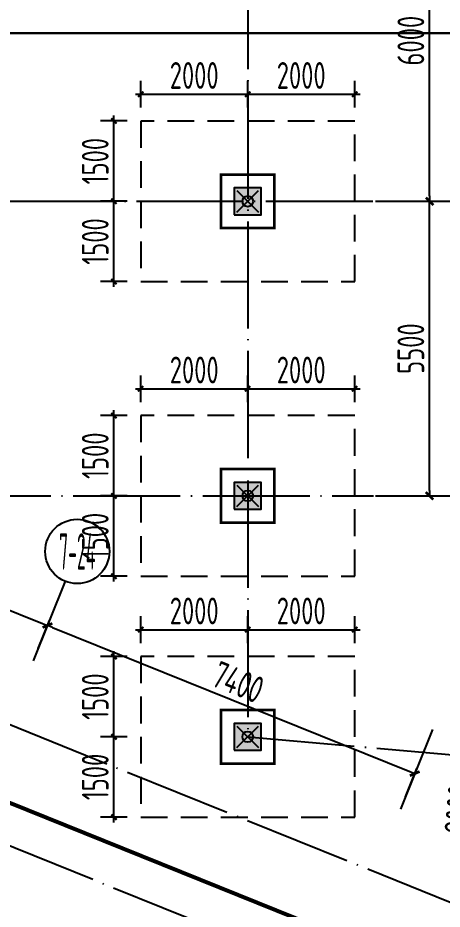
# Model space of a CAD drawing. Extents: x -57409 to 252654, y -8259 to 229119.
# Drawn here: x 114181 to 122113, y 60645 to 77289 of the extents above; entities that cross this region are included whole.
import ezdxf
from ezdxf.enums import TextEntityAlignment as Align

# ---------------------------------------------------------------- set-up
doc = ezdxf.new("R2010")
doc.units = 0
doc.header["$LTSCALE"] = 100
doc.header["$PDMODE"] = 35
doc.header["$PDSIZE"] = 200
doc.linetypes.add('DASHED', pattern=[0.75, 0.5, -0.25])
doc.linetypes.add('DOTE', pattern=[2.42, 2, -0.2, 0.02, -0.2])
doc.layers.get('0').update_dxf_attribs({"linetype": 'CONTINUOUS'})
doc.layers.get('Defpoints').update_dxf_attribs({"linetype": 'CONTINUOUS'})
for name, color, linetype in [('B-TEXT', 3, 'CONTINUOUS'), ('codim', 7, 'CONTINUOUS'), ('COLU', 7, 'CONTINUOUS'), ('CT', 2, 'CONTINUOUS'), ('dote', 253, 'DOTE'), ('h填实-柱墙', 254, 'CONTINUOUS'), ('Z-AXIS', 3, 'CONTINUOUS'), ('z柱下板带', 140, 'CONTINUOUS')]:
    doc.layers.add(name, color=color, linetype=linetype)
doc.layers.add('重心计算', color=7, linetype='CONTINUOUS', plot=False)
doc.styles.add('_TCH_AXIS', font='tssdeng.shx', dxfattribs={"width": 0.7, "bigfont": 'tssdchn.shx'})
doc.styles.add('COMPLEX', font='tssdeng.shx', dxfattribs={"width": 0.7, "bigfont": 'tssdchn.shx'})
doc.styles.add('Jgcad-DIM', font='tssdeng.shx', dxfattribs={"width": 0.7, "bigfont": 'tssdchn.shx'})
doc.styles.add('TSSD_Dimension', font='tssdeng.shx', dxfattribs={"width": 0.7})
doc.dimstyles.new('TSSD_100_100$0', dxfattribs={"dimtxt": 300, "dimasz": 100, "dimexe": 100, "dimexo": 250, "dimgap": 100, "dimtad": 1, "dimdec": 0, "dimzin": 0, "dimdsep": 46, "dimtxsty": 'TSSD_Dimension', "dimblk": '_tsdbk', "dimblk1": '_tsdbk', "dimblk2": '_tsdbk', "dimsah": 1, "dimcen": 0, "dimdle": 100, "dimclrt": 7, "dimadec": 0, "dimazin": 0, "dimtfac": 1, "dimtdec": 0, "dimtix": 1, "dimtmove": 2, "dimatfit": 3, "dimldrblk": '_tsdbk', "dimfxl": 1, "dimtolj": 1, "dimtzin": 0, "dimarcsym": 0})

# ---------------------------------------------------------------- blocks, each defined once
blk = doc.blocks.new('_tsdbk')
blk.add_line((-1, 0), (0, 0))
at = {"const_width": 0.5}
blk.add_lwpolyline([(-0.7, -0.7), (0.7, 0.7)], dxfattribs=at)
blk = doc.blocks.new('*D143')
at = {"layer": 'Defpoints', "color": 0}
for p in [(111685, 66401), (114735, 65943), (114468, 65279)]:
    blk.add_point(p, dxfattribs=at)
at = {"layer": 'Z-AXIS', "color": 0, "lineweight": -2}
for p, q in [((111779, 66633), (111990, 67157)), ((112046, 67027), (114643, 65980)), ((114561, 65511), (114773, 66036))]:
    blk.add_line(p, q, dxfattribs=at)
at = {"layer": 'Z-AXIS', "color": 0, "lineweight": -2, "xscale": 100, "yscale": 100, "zscale": 100}
for p, rotation in [((111953, 67065), 158.0453799566687), ((114735, 65943), 338.0453799566687)]:
    blk.add_blockref('_tsdbk', p, dxfattribs=dict(at, rotation=rotation))
at = {"layer": 'Z-AXIS', "color": 7, "insert": (113475, 66828), "char_height": 500, "attachment_point": 5, "rotation": 338.0454, "style": 'TSSD_Dimension'}
blk.add_mtext('\\A1;3000', dxfattribs=at)
blk = doc.blocks.new('*D144')
at = {"layer": 'Defpoints', "color": 0}
for p in [(114468, 65279), (121599, 63176), (121331, 62513)]:
    blk.add_point(p, dxfattribs=at)
at = {"layer": 'Z-AXIS', "color": 0, "lineweight": -2}
for p, q in [((114561, 65511), (114773, 66036)), ((114828, 65906), (121506, 63214)), ((121425, 62744), (121636, 63269))]:
    blk.add_line(p, q, dxfattribs=at)
at = {"layer": 'Z-AXIS', "color": 0, "lineweight": -2, "xscale": 100, "yscale": 100, "zscale": 100}
for p, rotation in [((114735, 65943), 158.0453799566687), ((121599, 63176), 338.0453799566687)]:
    blk.add_blockref('_tsdbk', p, dxfattribs=dict(at, rotation=rotation))
at = {"layer": 'Z-AXIS', "color": 7, "insert": (118298, 64884), "char_height": 500, "attachment_point": 5, "rotation": 338.0454, "style": 'TSSD_Dimension'}
blk.add_mtext('\\A1;7400', dxfattribs=at)
blk = doc.blocks.new('_AXISO')
blk.add_circle((0, 0), 0.5)
at = {"layer": 'B-TEXT', "style": 'COMPLEX', "width": 1.450893}
blk.add_attdef('A', text='', height=0.56, dxfattribs=at).set_placement((0.249375, -0.28), (0.749375, -0.28), align=Align.FIT)
blk = doc.blocks.new('*D215')
at = {"layer": 'Defpoints', "color": 0}
for p in [(120616, 73863), (121877, 73863), (120616, 68363)]:
    blk.add_point(p, dxfattribs=at)
at = {"layer": 'Z-AXIS', "color": 0, "lineweight": -2}
for p, q in [((120866, 73863), (121977, 73863)), ((121877, 68463), (121877, 73763)), ((120866, 68363), (121977, 68363))]:
    blk.add_line(p, q, dxfattribs=at)
at = {"layer": 'Z-AXIS', "color": 0, "lineweight": -2, "xscale": 100, "yscale": 100, "zscale": 100}
for p, rotation in [((121877, 73863), 90), ((121877, 68363), 270)]:
    blk.add_blockref('_tsdbk', p, dxfattribs=dict(at, rotation=rotation))
at = {"layer": 'Z-AXIS', "color": 7, "insert": (121527, 71113), "char_height": 500, "attachment_point": 5, "rotation": 90, "style": 'TSSD_Dimension'}
blk.add_mtext('\\A1;5500', dxfattribs=at)
blk = doc.blocks.new('*D216')
at = {"layer": 'Defpoints', "color": 0}
for p in [(120616, 79863), (121877, 79863), (120616, 73863)]:
    blk.add_point(p, dxfattribs=at)
at = {"layer": 'Z-AXIS', "color": 0, "lineweight": -2}
for p, q in [((120866, 79863), (121977, 79863)), ((121877, 73963), (121877, 79763)), ((120866, 73863), (121977, 73863))]:
    blk.add_line(p, q, dxfattribs=at)
at = {"layer": 'Z-AXIS', "color": 0, "lineweight": -2, "xscale": 100, "yscale": 100, "zscale": 100}
for p, rotation in [((121877, 79863), 90), ((121877, 73863), 270)]:
    blk.add_blockref('_tsdbk', p, dxfattribs=dict(at, rotation=rotation))
at = {"layer": 'Z-AXIS', "color": 7, "insert": (121527, 76863), "char_height": 500, "attachment_point": 5, "rotation": 90, "style": 'TSSD_Dimension'}
blk.add_mtext('\\A1;6000', dxfattribs=at)
blk = doc.blocks.new('_ArchTick')
at = {"color": 0, "linetype": 'ByBlock', "const_width": 0.4}
blk.add_lwpolyline([(-0.5, -0.5), (0.5, 0.5)], dxfattribs=at)
blk = doc.blocks.new('*D2531')
at = {"layer": 'codim', "color": 0, "lineweight": -2}
blk.add_line((115978, 62264), (115978, 63964), dxfattribs=at)
at = {"layer": 'codim', "color": 7, "lineweight": -2}
for p, q in [((116228, 63864), (115728, 63864)), ((116228, 62364), (115728, 62364))]:
    blk.add_line(p, q, dxfattribs=at)
at = {"layer": 'Defpoints', "color": 0}
for p in [(115978, 63864), (116478, 63864), (116478, 62364)]:
    blk.add_point(p, dxfattribs=at)
at = {"layer": 'codim', "color": 0, "lineweight": -2, "xscale": 100, "yscale": 100, "zscale": 100}
for p, rotation in [((115978, 63864), 90), ((115978, 62364), 270)]:
    blk.add_blockref('_ArchTick', p, dxfattribs=dict(at, rotation=rotation))
at = {"layer": 'codim', "color": 1, "insert": (115628, 63114), "char_height": 500, "attachment_point": 5, "rotation": 90, "style": 'Jgcad-DIM'}
blk.add_mtext('\\A1;1500', dxfattribs=at)
blk = doc.blocks.new('*D2532')
at = {"layer": 'codim', "color": 0, "lineweight": -2}
blk.add_line((115978, 63764), (115978, 65464), dxfattribs=at)
at = {"layer": 'codim', "color": 7, "lineweight": -2}
for p, q in [((116228, 65364), (115728, 65364)), ((116228, 63864), (115728, 63864))]:
    blk.add_line(p, q, dxfattribs=at)
at = {"layer": 'Defpoints', "color": 0}
for p in [(115978, 65364), (116478, 65364), (116478, 63864)]:
    blk.add_point(p, dxfattribs=at)
at = {"layer": 'codim', "color": 0, "lineweight": -2, "xscale": 100, "yscale": 100, "zscale": 100}
for p, rotation in [((115978, 65364), 90), ((115978, 63864), 270)]:
    blk.add_blockref('_ArchTick', p, dxfattribs=dict(at, rotation=rotation))
at = {"layer": 'codim', "color": 1, "insert": (115628, 64614), "char_height": 500, "attachment_point": 5, "rotation": 90, "style": 'Jgcad-DIM'}
blk.add_mtext('\\A1;1500', dxfattribs=at)
blk = doc.blocks.new('*D2533')
at = {"layer": 'codim', "color": 7, "lineweight": -2}
for p, q in [((116478, 65614), (116478, 66114)), ((118478, 65614), (118478, 66114))]:
    blk.add_line(p, q, dxfattribs=at)
at = {"layer": 'codim', "color": 0, "lineweight": -2}
blk.add_line((116378, 65864), (118578, 65864), dxfattribs=at)
at = {"layer": 'Defpoints', "color": 0}
for p in [(118478, 65864), (116478, 65364), (118478, 65364)]:
    blk.add_point(p, dxfattribs=at)
at = {"layer": 'codim', "color": 0, "lineweight": -2, "xscale": 100, "yscale": 100, "zscale": 100, "rotation": 180}
blk.add_blockref('_ArchTick', (116478, 65864), dxfattribs=at)
at = {"layer": 'codim', "color": 0, "lineweight": -2, "xscale": 100, "yscale": 100, "zscale": 100}
blk.add_blockref('_ArchTick', (118478, 65864), dxfattribs=at)
at = {"layer": 'codim', "color": 1, "insert": (117478, 66214), "char_height": 500, "attachment_point": 5, "style": 'Jgcad-DIM'}
blk.add_mtext('\\A1;2000', dxfattribs=at)
blk = doc.blocks.new('*D2534')
at = {"layer": 'codim', "color": 7, "lineweight": -2}
for p, q in [((118478, 65614), (118478, 66114)), ((120478, 65614), (120478, 66114))]:
    blk.add_line(p, q, dxfattribs=at)
at = {"layer": 'codim', "color": 0, "lineweight": -2}
blk.add_line((118378, 65864), (120578, 65864), dxfattribs=at)
at = {"layer": 'Defpoints', "color": 0}
for p in [(120478, 65864), (118478, 65364), (120478, 65364)]:
    blk.add_point(p, dxfattribs=at)
at = {"layer": 'codim', "color": 0, "lineweight": -2, "xscale": 100, "yscale": 100, "zscale": 100, "rotation": 180}
blk.add_blockref('_ArchTick', (118478, 65864), dxfattribs=at)
at = {"layer": 'codim', "color": 0, "lineweight": -2, "xscale": 100, "yscale": 100, "zscale": 100}
blk.add_blockref('_ArchTick', (120478, 65864), dxfattribs=at)
at = {"layer": 'codim', "color": 1, "insert": (119478, 66214), "char_height": 500, "attachment_point": 5, "style": 'Jgcad-DIM'}
blk.add_mtext('\\A1;2000', dxfattribs=at)
blk = doc.blocks.new('*D2539')
at = {"layer": 'codim', "color": 0, "lineweight": -2}
blk.add_line((115978, 66763), (115978, 68463), dxfattribs=at)
at = {"layer": 'codim', "color": 7, "lineweight": -2}
for p, q in [((116228, 68363), (115728, 68363)), ((116228, 66863), (115728, 66863))]:
    blk.add_line(p, q, dxfattribs=at)
at = {"layer": 'Defpoints', "color": 0}
for p in [(115978, 68363), (116478, 68363), (116478, 66863)]:
    blk.add_point(p, dxfattribs=at)
at = {"layer": 'codim', "color": 0, "lineweight": -2, "xscale": 100, "yscale": 100, "zscale": 100}
for p, rotation in [((115978, 68363), 90), ((115978, 66863), 270)]:
    blk.add_blockref('_ArchTick', p, dxfattribs=dict(at, rotation=rotation))
at = {"layer": 'codim', "color": 1, "insert": (115628, 67613), "char_height": 500, "attachment_point": 5, "rotation": 90, "style": 'Jgcad-DIM'}
blk.add_mtext('\\A1;1500', dxfattribs=at)
blk = doc.blocks.new('*D2640')
at = {"layer": 'codim', "color": 0, "lineweight": -2}
blk.add_line((115978, 68263), (115978, 69963), dxfattribs=at)
at = {"layer": 'codim', "color": 7, "lineweight": -2}
for p, q in [((116228, 69863), (115728, 69863)), ((116228, 68363), (115728, 68363))]:
    blk.add_line(p, q, dxfattribs=at)
at = {"layer": 'Defpoints', "color": 0}
for p in [(115978, 69863), (116478, 69863), (116478, 68363)]:
    blk.add_point(p, dxfattribs=at)
at = {"layer": 'codim', "color": 0, "lineweight": -2, "xscale": 100, "yscale": 100, "zscale": 100}
for p, rotation in [((115978, 69863), 90), ((115978, 68363), 270)]:
    blk.add_blockref('_ArchTick', p, dxfattribs=dict(at, rotation=rotation))
at = {"layer": 'codim', "color": 1, "insert": (115628, 69113), "char_height": 500, "attachment_point": 5, "rotation": 90, "style": 'Jgcad-DIM'}
blk.add_mtext('\\A1;1500', dxfattribs=at)
blk = doc.blocks.new('*D2641')
at = {"layer": 'codim', "color": 7, "lineweight": -2}
for p, q in [((116478, 70113), (116478, 70613)), ((118478, 70113), (118478, 70613))]:
    blk.add_line(p, q, dxfattribs=at)
at = {"layer": 'codim', "color": 0, "lineweight": -2}
blk.add_line((116378, 70363), (118578, 70363), dxfattribs=at)
at = {"layer": 'Defpoints', "color": 0}
for p in [(118478, 70363), (116478, 69863), (118478, 69863)]:
    blk.add_point(p, dxfattribs=at)
at = {"layer": 'codim', "color": 0, "lineweight": -2, "xscale": 100, "yscale": 100, "zscale": 100, "rotation": 180}
blk.add_blockref('_ArchTick', (116478, 70363), dxfattribs=at)
at = {"layer": 'codim', "color": 0, "lineweight": -2, "xscale": 100, "yscale": 100, "zscale": 100}
blk.add_blockref('_ArchTick', (118478, 70363), dxfattribs=at)
at = {"layer": 'codim', "color": 1, "insert": (117478, 70713), "char_height": 500, "attachment_point": 5, "style": 'Jgcad-DIM'}
blk.add_mtext('\\A1;2000', dxfattribs=at)
blk = doc.blocks.new('*D2642')
at = {"layer": 'codim', "color": 7, "lineweight": -2}
for p, q in [((118478, 70113), (118478, 70613)), ((120478, 70113), (120478, 70613))]:
    blk.add_line(p, q, dxfattribs=at)
at = {"layer": 'codim', "color": 0, "lineweight": -2}
blk.add_line((118378, 70363), (120578, 70363), dxfattribs=at)
at = {"layer": 'Defpoints', "color": 0}
for p in [(120478, 70363), (118478, 69863), (120478, 69863)]:
    blk.add_point(p, dxfattribs=at)
at = {"layer": 'codim', "color": 0, "lineweight": -2, "xscale": 100, "yscale": 100, "zscale": 100, "rotation": 180}
blk.add_blockref('_ArchTick', (118478, 70363), dxfattribs=at)
at = {"layer": 'codim', "color": 0, "lineweight": -2, "xscale": 100, "yscale": 100, "zscale": 100}
blk.add_blockref('_ArchTick', (120478, 70363), dxfattribs=at)
at = {"layer": 'codim', "color": 1, "insert": (119478, 70713), "char_height": 500, "attachment_point": 5, "style": 'Jgcad-DIM'}
blk.add_mtext('\\A1;2000', dxfattribs=at)
blk = doc.blocks.new('*D1681')
at = {"layer": 'codim', "color": 7, "lineweight": -2}
for p, q in [((123126, 63452), (122627, 63496)), ((122949, 61460), (122451, 61504))]:
    blk.add_line(p, q, dxfattribs=at)
at = {"layer": 'codim', "color": 0, "lineweight": -2}
blk.add_line((122691, 61382), (122885, 63573), dxfattribs=at)
at = {"layer": 'Defpoints', "color": 0}
for p in [(122877, 63474), (123375, 63430), (123198, 61438)]:
    blk.add_point(p, dxfattribs=at)
at = {"layer": 'codim', "color": 0, "lineweight": -2, "xscale": 100, "yscale": 100, "zscale": 100}
for p, rotation in [((122877, 63474), 84.93164578921419), ((122700, 61482), 264.9316457892142)]:
    blk.add_blockref('_ArchTick', p, dxfattribs=dict(at, rotation=rotation))
at = {"layer": 'codim', "color": 1, "insert": (122440, 62509), "char_height": 500, "attachment_point": 5, "rotation": 84.9316, "style": 'Jgcad-DIM'}
blk.add_mtext('\\A1;2000', dxfattribs=at)
blk = doc.blocks.new('*D1503')
at = {"layer": 'codim', "color": 0, "lineweight": -2}
blk.add_line((115978, 72263), (115978, 73963), dxfattribs=at)
at = {"layer": 'codim', "color": 7, "lineweight": -2}
for p, q in [((116228, 73863), (115728, 73863)), ((116228, 72363), (115728, 72363))]:
    blk.add_line(p, q, dxfattribs=at)
at = {"layer": 'Defpoints', "color": 0}
for p in [(115978, 73863), (116478, 73863), (116478, 72363)]:
    blk.add_point(p, dxfattribs=at)
at = {"layer": 'codim', "color": 0, "lineweight": -2, "xscale": 100, "yscale": 100, "zscale": 100}
for p, rotation in [((115978, 73863), 90), ((115978, 72363), 270)]:
    blk.add_blockref('_ArchTick', p, dxfattribs=dict(at, rotation=rotation))
at = {"layer": 'codim', "color": 1, "insert": (115628, 73113), "char_height": 500, "attachment_point": 5, "rotation": 90, "style": 'Jgcad-DIM'}
blk.add_mtext('\\A1;1500', dxfattribs=at)
blk = doc.blocks.new('*D1504')
at = {"layer": 'codim', "color": 0, "lineweight": -2}
blk.add_line((115978, 73763), (115978, 75463), dxfattribs=at)
at = {"layer": 'codim', "color": 7, "lineweight": -2}
for p, q in [((116228, 75363), (115728, 75363)), ((116228, 73863), (115728, 73863))]:
    blk.add_line(p, q, dxfattribs=at)
at = {"layer": 'Defpoints', "color": 0}
for p in [(115978, 75363), (116478, 75363), (116478, 73863)]:
    blk.add_point(p, dxfattribs=at)
at = {"layer": 'codim', "color": 0, "lineweight": -2, "xscale": 100, "yscale": 100, "zscale": 100}
for p, rotation in [((115978, 75363), 90), ((115978, 73863), 270)]:
    blk.add_blockref('_ArchTick', p, dxfattribs=dict(at, rotation=rotation))
at = {"layer": 'codim', "color": 1, "insert": (115628, 74613), "char_height": 500, "attachment_point": 5, "rotation": 90, "style": 'Jgcad-DIM'}
blk.add_mtext('\\A1;1500', dxfattribs=at)
blk = doc.blocks.new('*D1505')
at = {"layer": 'codim', "color": 7, "lineweight": -2}
for p, q in [((116478, 75613), (116478, 76113)), ((118478, 75613), (118478, 76113))]:
    blk.add_line(p, q, dxfattribs=at)
at = {"layer": 'codim', "color": 0, "lineweight": -2}
blk.add_line((116378, 75863), (118578, 75863), dxfattribs=at)
at = {"layer": 'Defpoints', "color": 0}
for p in [(118478, 75863), (116478, 75363), (118478, 75363)]:
    blk.add_point(p, dxfattribs=at)
at = {"layer": 'codim', "color": 0, "lineweight": -2, "xscale": 100, "yscale": 100, "zscale": 100, "rotation": 180}
blk.add_blockref('_ArchTick', (116478, 75863), dxfattribs=at)
at = {"layer": 'codim', "color": 0, "lineweight": -2, "xscale": 100, "yscale": 100, "zscale": 100}
blk.add_blockref('_ArchTick', (118478, 75863), dxfattribs=at)
at = {"layer": 'codim', "color": 1, "insert": (117478, 76213), "char_height": 500, "attachment_point": 5, "style": 'Jgcad-DIM'}
blk.add_mtext('\\A1;2000', dxfattribs=at)
blk = doc.blocks.new('*D1506')
at = {"layer": 'codim', "color": 7, "lineweight": -2}
for p, q in [((118478, 75613), (118478, 76113)), ((120478, 75613), (120478, 76113))]:
    blk.add_line(p, q, dxfattribs=at)
at = {"layer": 'codim', "color": 0, "lineweight": -2}
blk.add_line((118378, 75863), (120578, 75863), dxfattribs=at)
at = {"layer": 'Defpoints', "color": 0}
for p in [(120478, 75863), (118478, 75363), (120478, 75363)]:
    blk.add_point(p, dxfattribs=at)
at = {"layer": 'codim', "color": 0, "lineweight": -2, "xscale": 100, "yscale": 100, "zscale": 100, "rotation": 180}
blk.add_blockref('_ArchTick', (118478, 75863), dxfattribs=at)
at = {"layer": 'codim', "color": 0, "lineweight": -2, "xscale": 100, "yscale": 100, "zscale": 100}
blk.add_blockref('_ArchTick', (120478, 75863), dxfattribs=at)
at = {"layer": 'codim', "color": 1, "insert": (119478, 76213), "char_height": 500, "attachment_point": 5, "style": 'Jgcad-DIM'}
blk.add_mtext('\\A1;2000', dxfattribs=at)
blk = doc.blocks.new('后浇带现场')
at = {"color": 6, "lineweight": 30}
blk.add_lwpolyline([(780665, 624270), (707583, 624270)], dxfattribs=at)

msp = doc.modelspace()

# ---------------------------------------------------------------- hatches: boundary and pattern name
at = {"layer": 'h填实-柱墙'}
for points in [[(118227.6, 73612.7), (118727.6, 73612.7), (118727.6, 74112.7), (118227.6, 74112.7)], [(118227.6, 68112.7), (118727.6, 68112.7), (118727.6, 68612.7), (118227.6, 68612.7)], [(118227.6, 63614), (118727.6, 63614), (118727.6, 64114), (118227.6, 64114)]]:
    msp.add_hatch(color=256, dxfattribs=at).paths.add_polyline_path(points)

# ---------------------------------------------------------------- linework, layer by layer
at = {"layer": 'COLU'}
for points in [[(118227.6, 73612.7), (118727.6, 73612.7), (118727.6, 74112.7), (118227.6, 74112.7)], [(118227.6, 68112.7), (118727.6, 68112.7), (118727.6, 68612.7), (118227.6, 68612.7)], [(118227.6, 63614), (118727.6, 63614), (118727.6, 64114), (118227.6, 64114)]]:
    msp.add_lwpolyline(points, close=True, dxfattribs=at)
at = {"layer": 'CT', "const_width": 50}
for points in [[(117977.6, 73362.7), (118977.6, 73362.7), (118977.6, 74362.7), (117977.6, 74362.7)], [(117977.6, 67862.7), (118977.6, 67862.7), (118977.6, 68862.7), (117977.6, 68862.7)], [(117977.6, 63364), (118977.6, 63364), (118977.6, 64364), (117977.6, 64364)]]:
    msp.add_lwpolyline(points, close=True, dxfattribs=at)
at = {"layer": 'CT', "color": 1, "const_width": 75}
msp.add_lwpolyline([(94930.6, 53456.1), (102535.9, 50390.3), (102293, 49787.9), (107208.5, 47805.9), (109489.1, 53463.5), (118949.4, 49650), (122015.2, 57255.3), (120160.3, 58003.1), (120908, 59858), (113024.4, 63036), (111816.6, 62714.2), (109312.4, 63723.7), (110527.5, 66738), (107281.3, 68046.6), (106496.6, 66100), (102972.1, 67520.8), (103756.7, 69467.3), (100510.7, 70775.9), (99295.6, 67761.6), (95956.7, 69107.5)], dxfattribs=at)
at = {"layer": 'CT', "const_width": 75}
msp.add_lwpolyline([(95208.8, 53344), (102814.1, 50278.2), (102571.3, 49675.7), (107208.5, 47806), (109489.2, 53463.6), (118949.5, 49650.1), (122015.2, 57255.5), (120160.2, 58003.2), (120908, 59858.2), (113024.4, 63036.1), (111816.5, 62714.3), (109312.3, 63723.8), (110527.4, 66738.1), (107281.2, 68046.7), (106496.6, 66100.1), (102972, 67520.9), (103756.7, 69467.4), (100510.6, 70775.9), (99295.5, 67761.6), (95956.6, 69107.6)], dxfattribs=at)
at = {"layer": 'dote', "ltscale": 10}
for p, q in [((118477.6, 218687.9), (118477.6, 63864)), ((127065.5, 58831.6), (85473.5, 75597.6)), ((89777.2, 73862.7), (126577.6, 73862.7)), ((110377.6, 68362.7), (120828.8, 68362.7)), ((118477.6, 63864), (144033.2, 61597.5)), ((120071.1, 59386.9), (113207.7, 62153.5))]:
    msp.add_line(p, q, dxfattribs=at)
at = {"layer": 'Z-AXIS'}
for p, q in [((120865.6, 73862.7), (122733.2, 73862.7)), ((120865.6, 68362.7), (122733.2, 68362.7)), ((115068.2, 66768.8), (114467.7, 65279.2)), ((121931.5, 64002.1), (121331.1, 62512.6))]:
    msp.add_line(p, q, dxfattribs=at)
at = {"layer": 'z柱下板带', "linetype": 'DASHED', "ltscale": 10}
for points in [[(116477.6, 72362.7), (120477.6, 72362.7), (120477.6, 75362.7), (116477.6, 75362.7)], [(116477.6, 66862.7), (120477.6, 66862.7), (120477.6, 69862.7), (116477.6, 69862.7)], [(116477.6, 62364), (120477.6, 62364), (120477.6, 65364), (116477.6, 65364)]]:
    msp.add_lwpolyline(points, close=True, dxfattribs=at)
at = {"layer": '重心计算', "color": 5}
for p in [(118477.6, 73862.7), (118477.6, 73862.7), (118477.6, 68362.7), (118477.6, 68362.7), (118477.6, 63864), (118477.6, 63864)]:
    msp.add_point(p, dxfattribs=at)

# ---------------------------------------------------------------- block references
at = {"color": 3, "lineweight": 30}
msp.add_blockref('后浇带现场', (-627579.1, -547267.4), dxfattribs=at)
at = {"layer": 'Z-AXIS'}
ref = msp.add_blockref('_AXISO', (115292.5, 67325.2), dxfattribs=dict(at, xscale=1199.999999999998, yscale=1200, zscale=1200, rotation=359.9996457873846))
ref.add_attrib('A', '7-24', dxfattribs={"color": 7, "height": 678.82, "rotation": 359.99965, "style": '_TCH_AXIS', "width": 0.320988}).set_placement((114953.1, 66985.8), (115631.9, 66985.8), align=Align.FIT)

# ---------------------------------------------------------------- dimensions: what is measured, and where the dimension line sits
at = {"layer": 'codim'}
for base, p1, p2, picture, middle in [((118477.6, 75862.7), (116477.6, 75362.7), (118477.6, 75362.7), '*D1505', (117477.6, 76212.7)), ((120477.6, 75862.7), (118477.6, 75362.7), (120477.6, 75362.7), '*D1506', (119477.6, 76212.7)), ((118477.6, 70362.7), (116477.6, 69862.7), (118477.6, 69862.7), '*D2641', (117477.6, 70712.7)), ((120477.6, 70362.7), (118477.6, 69862.7), (120477.6, 69862.7), '*D2642', (119477.6, 70712.7)), ((118477.6, 65864), (116477.6, 65364), (118477.6, 65364), '*D2533', (117477.6, 66214)), ((120477.6, 65864), (118477.6, 65364), (120477.6, 65364), '*D2534', (119477.6, 66214))]:
    dim = msp.add_linear_dim(base=base, p1=p1, p2=p2, dimstyle='TSSD_100_100$0', override={"dimtxt": 500, "dimexe": 250, "dimtxsty": 'Jgcad-DIM', "dimblk": 'ArchTick', "dimblk1": 'ArchTick', "dimblk2": 'ArchTick', "dimclre": 7, "dimclrt": 1, "dimadec": 3}, dxfattribs=at)
    dim.commit()
    dim.dimension.update_dxf_attribs({"geometry": picture, "text_midpoint": middle})
for base, p1, p2, angle, picture, middle in [((115977.6, 75362.7), (116477.6, 73862.7), (116477.6, 75362.7), 90, '*D1504', (115627.6, 74612.7)), ((115977.6, 73862.7), (116477.6, 72362.7), (116477.6, 73862.7), 90, '*D1503', (115627.6, 73112.7)), ((115977.6, 69862.7), (116477.6, 68362.7), (116477.6, 69862.7), 90, '*D2640', (115627.6, 69112.7)), ((115977.6, 68362.7), (116477.6, 66862.7), (116477.6, 68362.7), 90, '*D2539', (115627.6, 67612.7)), ((115977.6, 65364), (116477.6, 63864), (116477.6, 65364), 90, '*D2532', (115627.6, 64614)), ((115977.6, 63864), (116477.6, 62364), (116477.6, 63864), 90, '*D2531', (115627.6, 63114)), ((122876.5, 63473.9), (123197.9, 61437.5), (123374.6, 63429.7), 84.93165, '*D1681', (122439.5, 62508.7))]:
    dim = msp.add_linear_dim(base=base, p1=p1, p2=p2, angle=angle, dimstyle='TSSD_100_100$0', override={"dimtxt": 500, "dimexe": 250, "dimtxsty": 'Jgcad-DIM', "dimblk": 'ArchTick', "dimblk1": 'ArchTick', "dimblk2": 'ArchTick', "dimclre": 7, "dimclrt": 1, "dimadec": 3}, dxfattribs=at)
    dim.commit()
    dim.dimension.update_dxf_attribs({"geometry": picture, "text_midpoint": middle})
at = {"layer": 'Z-AXIS'}
for base, p1, p2, angle, picture, middle in [((121877.1, 79862.7), (120615.6, 73862.7), (120615.6, 79862.7), 90, '*D216', (121527.1, 76862.7)), ((121877.1, 73862.7), (120615.6, 68362.7), (120615.6, 73862.7), 90, '*D215', (121527.1, 71112.7)), ((114735.3, 65943), (111685.3, 66400.8), (114467.7, 65279.2), 338.04538, '*D143', (113474.9, 66828.5)), ((121598.7, 63176.4), (114467.7, 65279.2), (121331.1, 62512.6), 338.04538, '*D144', (118297.8, 64884.3))]:
    dim = msp.add_linear_dim(base=base, p1=p1, p2=p2, angle=angle, dimstyle='TSSD_100_100$0', override={"dimtxt": 500}, dxfattribs=at)
    dim.commit()
    dim.dimension.update_dxf_attribs({"geometry": picture, "text_midpoint": middle})

doc.saveas('drawing.dxf')
